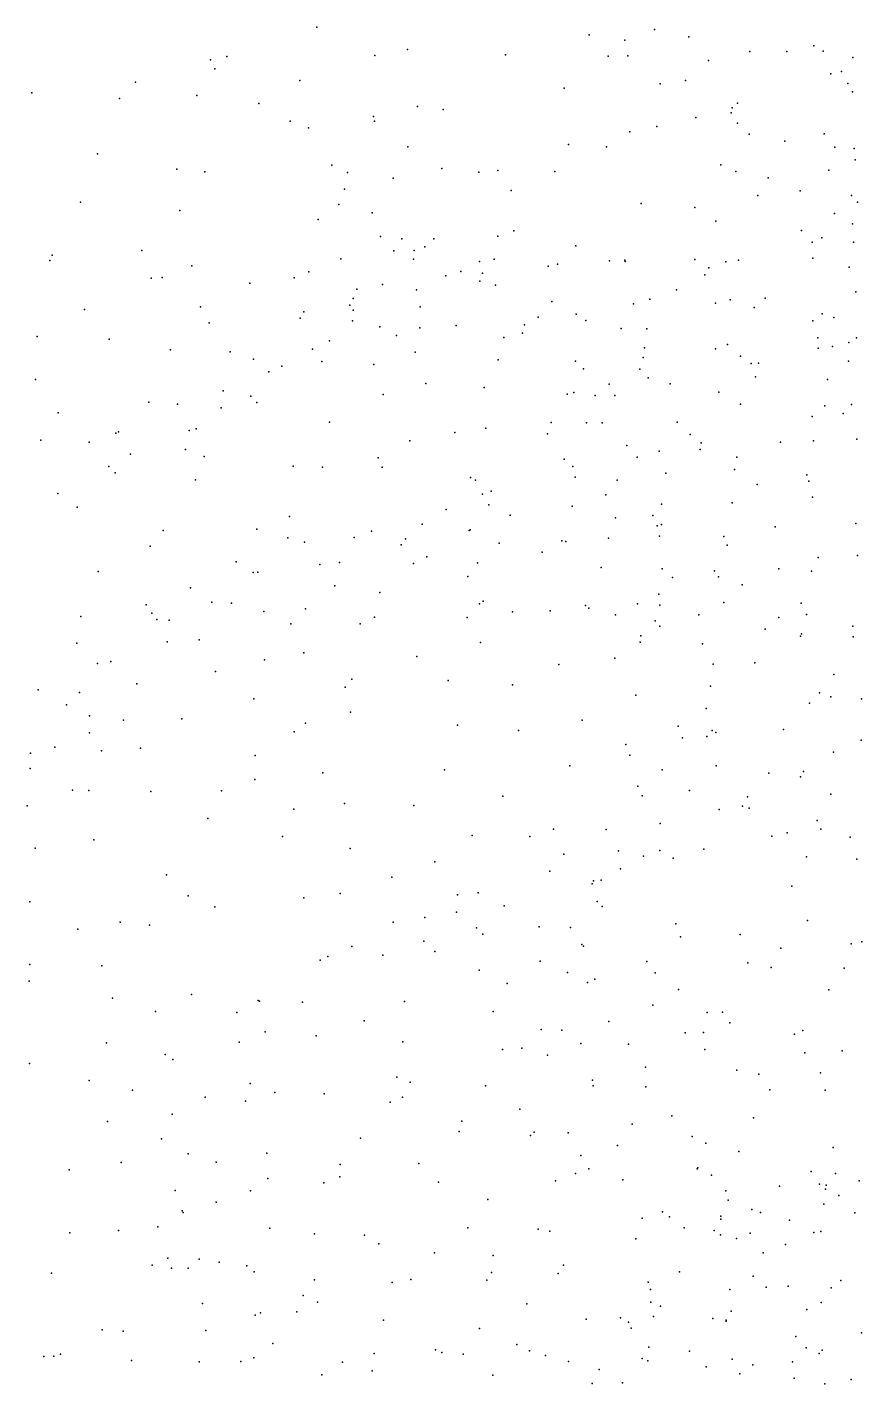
# Model space of a CAD drawing. Header units: metres. Extents: x -25 to 25, y -27.7 to 27.8.
# Drawn here: x -6.439 to -4.357, y 13.565 to 16.95 of the extents above; entities that cross this region are included whole.
import ezdxf

# ---------------------------------------------------------------- set-up
doc = ezdxf.new("R2010")
doc.units = ezdxf.units.M

msp = doc.modelspace()

# ---------------------------------------------------------------- linework, layer by layer
for p in [(-5.7164, 16.9502, 11.5334), (-5.0372, 16.9307, 5.3371), (-4.8745, 16.9447, 10.1832), (-5.4909, 16.8946, 5.0191), (-4.9488, 16.9179, 8.8219), (-4.7892, 16.9264, 9.9624), (-4.477, 16.9038, 13.9871), (-5.9823, 16.8683, 12.1475), (-5.9409, 16.8769, 11.9976), (-5.5725, 16.8792, 11.4015), (-5.2459, 16.8812, 5.2544), (-4.9899, 16.8781, 9.0533), (-4.9408, 16.8784, 10.3363), (-4.7398, 16.8666, 9.7911), (-4.6363, 16.889, 8.845), (-4.5443, 16.8898, 5.5942), (-4.454, 16.8906, 13.7879), (-4.3796, 16.8743, 14.4978), (-5.9711, 16.8459, 4.4837), (-4.4347, 16.8338, 14.352), (-4.4076, 16.8392, 5.6925), (-6.1691, 16.8131, 4.4105), (-5.7594, 16.8169, 11.7084), (-5.1002, 16.7983, 10.5317), (-4.8604, 16.8087, 9.1451), (-4.7969, 16.8168, 9.4157), (-4.392, 16.8095, 13.6559), (-6.4277, 16.7862, 12.6717), (-6.2093, 16.7724, 12.5924), (-6.0165, 16.7795, 12.4149), (-5.8613, 16.7599, 12.1963), (-4.6671, 16.7607, 8.9845), (-4.3804, 16.7888, 8.8894), (-5.5756, 16.7275, 11.4853), (-5.4659, 16.7519, 11.266), (-5.4015, 16.7443, 5.17), (-4.7715, 16.7249, 5.5047), (-4.6833, 16.7362, 9.9163), (-4.6807, 16.7487, 9.6782), (-5.7831, 16.7152, 12.031), (-5.7378, 16.699, 11.8622), (-5.5731, 16.7158, 4.819), (-4.8689, 16.7024, 10.3321), (-4.6676, 16.7106, 9.246), (-5.0887, 16.6577, 5.4027), (-4.9361, 16.6887, 5.4394), (-4.6383, 16.6831, 9.4576), (-4.5495, 16.666, 9.0574), (-4.4514, 16.6841, 14.215), (-6.2643, 16.6341, 4.3884), (-5.4899, 16.6515, 5.0244), (-4.9939, 16.6517, 10.4681), (-4.4242, 16.6509, 13.9429), (-4.376, 16.6472, 8.9808), (-6.0661, 16.5957, 4.4036), (-5.6791, 16.6058, 11.9885), (-5.4048, 16.5976, 11.2179), (-5.2653, 16.5927, 5.3772), (-5.123, 16.59, 10.6181), (-4.7092, 16.6064, 5.6003), (-4.6715, 16.5903, 10.0459), (-4.4394, 16.5934, 9.1378), (-4.3735, 16.6187, 13.7886), (-5.9963, 16.5888, 12.6347), (-5.6399, 16.5872, 11.7355), (-5.5262, 16.573, 11.4617), (-5.3129, 16.5882, 11.0063), (-4.5913, 16.5745, 5.7273), (-5.6475, 16.5458, 12.1567), (-5.2316, 16.5428, 10.7624), (-4.6163, 16.5304, 9.8796), (-4.5107, 16.5419, 9.5305), (-4.3833, 16.5299, 14.5455), (-6.3062, 16.5137, 12.8758), (-6.0587, 16.493, 12.8084), (-5.662, 16.5079, 4.6953), (-4.9078, 16.51, 5.5622), (-4.774, 16.4998, 10.2348), (-4.3682, 16.5135, 9.3383), (-5.7133, 16.4702, 12.4493), (-5.5789, 16.4864, 4.8713), (-4.7216, 16.4659, 5.7262), (-4.4258, 16.4848, 12.6382), (-4.3809, 16.4591, 9.5161), (-5.5576, 16.4276, 12.2915), (-5.5051, 16.4222, 12.106), (-5.4249, 16.4221, 11.3285), (-5.2651, 16.4286, 10.891), (-5.2257, 16.442, 5.5211), (-4.5076, 16.4426, 6.0046), (-4.4568, 16.4241, 12.4097), (-6.1532, 16.393, 12.9783), (-5.5251, 16.392, 5.1696), (-5.4739, 16.393, 11.943), (-5.4472, 16.4021, 5.4128), (-5.0704, 16.4041, 10.5544), (-4.4811, 16.4133, 6.1588), (-4.3783, 16.4137, 13.1285), (-6.383, 16.3682, 13.0285), (-6.3767, 16.3813, 4.456), (-6.0286, 16.3546, 13.1099), (-5.657, 16.3719, 4.7842), (-5.4755, 16.3712, 11.6518), (-5.3113, 16.3657, 11.9804), (-5.274, 16.3716, 12.2324), (-5.1401, 16.3535, 12.0256), (-5.1165, 16.3583, 12.4597), (-4.9867, 16.367, 5.6711), (-4.9483, 16.3687, 12.2545), (-4.9473, 16.3657, 12.4319), (-4.7737, 16.3707, 12.5011), (-4.6962, 16.3643, 12.7082), (-4.6651, 16.3689, 12.3513), (-4.4796, 16.3735, 12.2448), (-6.1301, 16.3237, 4.4818), (-6.1022, 16.3253, 13.2822), (-5.7734, 16.3245, 12.9867), (-5.7365, 16.3393, 12.7188), (-5.3952, 16.33, 11.4864), (-5.3574, 16.3408, 12.4791), (-5.3037, 16.3365, 11.2456), (-4.7486, 16.332, 10.1947), (-4.7386, 16.3498, 12.2127), (-4.389, 16.3514, 12.1177), (-5.884, 16.311, 13.2982), (-5.6171, 16.2967, 5.0312), (-5.5527, 16.3082, 12.6305), (-5.4683, 16.2949, 5.589), (-5.3099, 16.3161, 5.6361), (-5.271, 16.3061, 12.6057), (-4.8198, 16.2946, 12.8063), (-4.3724, 16.2898, 9.7159), (-6.007, 16.2521, 4.5773), (-5.6344, 16.2563, 13.1355), (-5.6258, 16.2727, 12.9772), (-5.4588, 16.2521, 12.75), (-5.1306, 16.2656, 10.6173), (-4.9267, 16.2596, 11.848), (-4.8857, 16.2711, 5.8841), (-4.7227, 16.2617, 6.2612), (-4.6854, 16.2696, 13.0193), (-4.5983, 16.274, 12.0322), (-6.296, 16.2456, 13.425), (-5.7581, 16.2237, 4.8143), (-5.7495, 16.2396, 13.363), (-5.6275, 16.2177, 5.5767), (-5.6265, 16.2442, 5.2531), (-5.1649, 16.2261, 11.5582), (-5.07, 16.2336, 12.7925), (-5.046, 16.2178, 5.9086), (-4.6257, 16.2507, 6.474), (-4.4791, 16.2175, 9.8812), (-4.4564, 16.2348, 13.2952), (-4.4271, 16.2254, 6.5335), (-5.9856, 16.2121, 13.5377), (-5.5599, 16.2027, 5.8312), (-5.4595, 16.1998, 12.919), (-5.3692, 16.2059, 5.8965), (-5.2039, 16.1865, 12.8533), (-5.1984, 16.2073, 11.3947), (-4.9576, 16.198, 6.0998), (-4.8932, 16.1975, 12.9447), (-6.4144, 16.1778, 4.5832), (-6.2351, 16.1718, 13.621), (-5.6851, 16.167, 6.0267), (-5.518, 16.1803, 5.9925), (-5.2507, 16.1754, 6.0078), (-4.8992, 16.1503, 10.3305), (-4.6924, 16.1584, 4.4952), (-4.4669, 16.1752, 4.3214), (-4.4305, 16.1533, 11.8046), (-4.3897, 16.1633, 13.4202), (-4.3702, 16.1745, 4.4691), (-6.0814, 16.145, 13.6802), (-5.9333, 16.1402, 4.7078), (-5.8744, 16.1214, 13.6203), (-5.7277, 16.147, 5.4334), (-5.7046, 16.116, 13.5408), (-5.4713, 16.1392, 13.1785), (-5.2643, 16.1196, 12.9873), (-5.0713, 16.1165, 6.2085), (-4.9027, 16.1254, 4.2894), (-4.7222, 16.1476, 4.2271), (-4.66, 16.1291, 10.0819), (-4.466, 16.1489, 4.5999), (-4.3905, 16.1163, 4.0466), (-5.8361, 16.09, 4.9173), (-5.8037, 16.1044, 5.6679), (-5.5747, 16.108, 13.4022), (-5.0513, 16.0976, 10.4859), (-4.9114, 16.0969, 11.4971), (-4.6332, 16.1112, 13.2618), (-4.6152, 16.1117, 4.7166), (-6.4184, 16.0711, 13.8044), (-5.4452, 16.0611, 13.3322), (-5.2994, 16.0511, 13.1627), (-4.9873, 16.059, 11.2208), (-4.8903, 16.0749, 4.0727), (-4.835, 16.0603, 4.7239), (-4.6227, 16.0775, 11.7431), (-4.4429, 16.071, 4.7875), (-6.1359, 16.0141, 13.8755), (-5.9506, 16.0426, 5.7577), (-5.8811, 16.0294, 5.5381), (-5.5516, 16.0336, 6.1751), (-5.0924, 16.0343, 4.4154), (-5.0756, 16.0386, 4.227), (-5.0222, 16.0309, 13.1098), (-4.9736, 16.0313, 6.3528), (-4.7142, 16.0393, 3.9594), (-6.362, 15.9878, 4.7902), (-6.0641, 16.0096, 5.8817), (-5.9553, 16.0004, 13.8118), (-5.8667, 16.0132, 5.2216), (-4.6598, 16.0096, 4.8431), (-4.4496, 16.0055, 3.8685), (-4.4041, 15.9862, 11.6353), (-4.3832, 16.0084, 6.5178), (-6.0176, 15.9477, 5.069), (-5.6855, 15.9642, 13.6924), (-5.2956, 15.9494, 6.2539), (-5.1326, 15.9632, 13.202), (-5.044, 15.9631, 10.6603), (-5.0052, 15.9628, 10.3762), (-4.8176, 15.9644, 6.4368), (-4.4811, 15.9784, 9.9558), (-6.4051, 15.9198, 6.0143), (-6.2846, 15.9144, 4.9098), (-6.2183, 15.9366, 5.7821), (-6.2118, 15.9403, 6.0859), (-6.0355, 15.9439, 5.5376), (-5.4848, 15.9177, 13.5704), (-5.3725, 15.9387, 13.415), (-5.1415, 15.9351, 4.6081), (-4.7854, 15.9337, 13.3336), (-4.7583, 15.9125, 4.9267), (-4.5604, 15.9143, 11.5445), (-4.4779, 15.9182, 4.9623), (-4.37, 15.9223, 13.5899), (-6.1818, 15.8848, 5.6184), (-6.0444, 15.8962, 5.3392), (-5.9981, 15.8785, 6.2328), (-4.9431, 15.9062, 10.8964), (-4.8626, 15.8922, 11.0815), (-4.7604, 15.896, 11.3123), (-6.2357, 15.854, 5.0697), (-5.7762, 15.8543, 6.2199), (-5.7023, 15.8525, 13.8029), (-5.5638, 15.8753, 6.2336), (-5.5541, 15.8522, 13.7166), (-5.0998, 15.8724, 13.3237), (-5.0778, 15.8536, 3.8987), (-4.9176, 15.8772, 3.8374), (-4.6745, 15.8462, 3.7523), (-4.6691, 15.8772, 10.0771), (-6.2201, 15.8376, 14.064), (-6.0195, 15.8204, 13.9982), (-5.3337, 15.8263, 4.4031), (-5.3211, 15.8199, 4.248), (-5.0722, 15.8268, 4.8609), (-4.9672, 15.8201, 13.397), (-4.8463, 15.837, 6.3516), (-4.4947, 15.8328, 3.7095), (-4.4893, 15.8174, 9.9844), (-6.3627, 15.7867, 5.284), (-5.3037, 15.7844, 4.7244), (-5.2818, 15.7922, 6.2201), (-4.9955, 15.7833, 10.5589), (-4.618, 15.8085, 13.5318), (-4.4806, 15.7769, 6.4262), (-6.3145, 15.7524, 14.1656), (-5.3941, 15.7461, 13.7835), (-5.2877, 15.7579, 4.0383), (-5.0795, 15.7551, 13.5466), (-4.8569, 15.7601, 13.5107), (-4.6805, 15.7634, 11.1891), (-5.7853, 15.7291, 13.951), (-5.4539, 15.7101, 4.8085), (-5.2341, 15.7321, 4.9363), (-4.9716, 15.7258, 6.2544), (-4.8787, 15.7313, 3.7032), (-4.8567, 15.7092, 13.6657), (-4.3725, 15.7114, 3.5966), (-6.0998, 15.6945, 6.2562), (-5.8663, 15.6976, 6.2331), (-5.7887, 15.676, 5.077), (-5.6239, 15.6763, 4.7408), (-5.5802, 15.6922, 5.2049), (-5.3367, 15.6939, 5.0763), (-5.3344, 15.696, 13.9373), (-4.868, 15.7054, 5.0946), (-4.8623, 15.6796, 10.1479), (-4.7016, 15.6791, 11.0363), (-4.5731, 15.7034, 5.1188), (-6.1327, 15.6553, 14.1555), (-5.7476, 15.6653, 4.8423), (-5.5068, 15.6584, 5.3567), (-5.4959, 15.6735, 4.5264), (-5.2617, 15.6624, 5.2171), (-5.106, 15.6682, 5.0809), (-5.0955, 15.6668, 13.9895), (-4.9894, 15.6748, 10.4291), (-4.6933, 15.6572, 13.7557), (-5.9178, 15.6163, 4.8425), (-5.709, 15.6096, 4.626), (-5.6605, 15.614, 6.1471), (-5.4755, 15.6116, 14.0607), (-5.4427, 15.6286, 4.2452), (-5.316, 15.6135, 3.9748), (-5.1549, 15.6398, 3.8151), (-4.4659, 15.6266, 6.3124), (-4.3678, 15.6317, 9.8961), (-6.2625, 15.5921, 6.2449), (-5.8757, 15.5893, 14.0826), (-5.8638, 15.5905, 4.6826), (-5.3403, 15.5797, 14.1376), (-5.0071, 15.6016, 6.1107), (-4.8554, 15.5986, 6.1385), (-4.8292, 15.5765, 10.7637), (-4.7248, 15.5932, 3.5874), (-4.7149, 15.5786, 5.1847), (-4.5639, 15.5987, 13.8179), (-4.483, 15.5925, 3.5391), (-6.0319, 15.5508, 5.0464), (-5.6716, 15.5564, 5.5236), (-4.6561, 15.5584, 10.9496), (-6.1426, 15.5089, 14.2293), (-5.9785, 15.5151, 5.3223), (-5.9296, 15.5131, 6.071), (-5.5596, 15.5397, 4.3115), (-5.3113, 15.5107, 5.6145), (-5.3022, 15.5174, 6.0307), (-5.0466, 15.5073, 5.398), (-4.9167, 15.5111, 5.9247), (-4.8638, 15.5356, 5.246), (-4.8612, 15.5079, 10.1146), (-4.7014, 15.5147, 14.0326), (-4.5082, 15.5131, 6.1071), (-6.3055, 15.4792, 5.9977), (-6.1283, 15.4882, 4.844), (-6.116, 15.4722, 5.923), (-5.8487, 15.4917, 5.5753), (-5.7449, 15.4984, 6.0581), (-5.5727, 15.4781, 5.9694), (-5.3418, 15.4769, 5.788), (-5.2285, 15.4908, 3.8119), (-5.1349, 15.4935, 5.5556), (-5.0384, 15.5007, 14.2179), (-4.9719, 15.4834, 10.3299), (-4.7637, 15.4836, 5.813), (-4.5643, 15.4773, 5.8957), (-4.4957, 15.4847, 14.0088), (-6.0851, 15.4705, 4.6408), (-5.782, 15.4612, 5.7637), (-5.609, 15.4616, 5.8057), (-4.8725, 15.469, 14.2039), (-4.8611, 15.4553, 5.5313), (-4.5987, 15.4476, 10.0055), (-4.3798, 15.4552, 9.8658), (-6.3157, 15.4127, 5.854), (-6.0905, 15.416, 5.4579), (-6.0104, 15.421, 5.6285), (-5.3089, 15.4144, 14.3324), (-4.9103, 15.4151, 10.4901), (-4.9085, 15.4314, 3.5906), (-4.7551, 15.4111, 3.5233), (-4.5101, 15.4305, 5.6446), (-4.5077, 15.4362, 5.4555), (-4.3786, 15.4291, 5.7334), (-5.8476, 15.371, 14.2504), (-5.7495, 15.3891, 4.2882), (-5.4675, 15.3794, 14.3577), (-4.973, 15.3752, 14.3241), (-6.2636, 15.362, 4.885), (-6.2305, 15.3674, 5.1597), (-5.9695, 15.3422, 4.3525), (-5.113, 15.3595, 3.6926), (-4.7282, 15.3602, 14.2605), (-4.6241, 15.3641, 10.8254), (-6.1654, 15.3112, 4.4551), (-5.6459, 15.3034, 4.1524), (-5.6294, 15.3232, 14.3817), (-5.3889, 15.3195, 3.9135), (-5.2285, 15.3089, 14.446), (-4.7349, 15.3059, 10.6947), (-4.4267, 15.3349, -15.9232), (-6.4121, 15.2969, 5.7271), (-6.3088, 15.2899, 4.684), (-5.8741, 15.2743, 14.4907), (-4.9214, 15.2828, 10.1435), (-4.4625, 15.2887, 14.2657), (-4.4349, 15.2793, -16.1535), (-4.3577, 15.2742, 9.7963), (-6.3414, 15.2594, 5.0097), (-5.6327, 15.241, 14.6388), (-4.7459, 15.2495, -15.8124), (-4.4875, 15.2636, 10.8233), (-6.2839, 15.2317, 5.4365), (-6.1993, 15.2207, 14.3936), (-6.0534, 15.2242, 14.6242), (-5.7454, 15.2135, 14.7923), (-5.366, 15.2085, 14.5905), (-5.0546, 15.2205, 3.6272), (-4.8157, 15.2057, -15.5036), (-6.2835, 15.1892, 4.4818), (-5.7729, 15.1921, 4.148), (-5.2141, 15.1947, 3.7304), (-4.8049, 15.1771, -16.0035), (-4.7442, 15.1802, -15.3076), (-4.7303, 15.1952, 9.9489), (-4.7218, 15.1903, 14.3839), (-4.5523, 15.1973, -15.2088), (-4.3586, 15.1708, 3.3717), (-6.431, 15.1381, 4.8803), (-6.3705, 15.1538, 5.2831), (-6.2537, 15.1446, 14.5676), (-6.1566, 15.1506, 4.3059), (-4.9458, 15.1602, 10.31), (-4.9361, 15.1337, -15.7958), (-4.4277, 15.1412, -16.5593), (-6.4315, 15.1005, 5.0868), (-5.8708, 15.1323, 14.9477), (-5.0853, 15.107, 14.5755), (-4.7204, 15.1065, 10.6171), (-5.8716, 15.0728, 4.1253), (-5.7019, 15.0893, 14.9984), (-5.3983, 15.097, 14.7865), (-4.8552, 15.0966, 10.4963), (-4.5894, 15.0885, 9.8548), (-4.5106, 15.079, 3.3978), (-4.5025, 15.0928, 14.4184), (-6.3263, 15.0462, 4.4302), (-6.2857, 15.0451, 14.8248), (-6.1305, 15.0428, 14.9686), (-5.9549, 15.0447, 15.0519), (-4.9159, 15.0559, 14.539), (-4.7875, 15.0449, 9.8828), (-4.4347, 15.0364, 10.7298), (-6.4394, 15.0073, 5.2214), (-5.7739, 14.9985, 15.1086), (-5.6474, 15.0128, 4.0214), (-5.4746, 15.0079, 14.9936), (-5.2527, 15.0311, 14.7636), (-4.9052, 15.0318, -15.2625), (-4.6548, 15.006, -15.042), (-4.6423, 15.0298, 14.451), (-4.6387, 15.0013, -16.6118), (-5.989, 14.9757, 4.1546), (-4.7133, 14.9981, 3.4647), (-4.4685, 14.9708, -16.7671), (-5.8027, 14.9306, 4.0677), (-5.329, 14.9331, 14.9525), (-5.1854, 14.9309, -15.7196), (-5.126, 14.949, -15.4795), (-4.9951, 14.9483, 10.0711), (-4.86, 14.9626, -16.412), (-4.5816, 14.9314, 9.8294), (-4.5437, 14.9394, 10.6417), (-4.4593, 14.9486, 14.5001), (-6.4196, 14.9011, 14.9689), (-6.2733, 14.922, 15.0158), (-5.6338, 14.9005, 15.1817), (-4.7514, 14.8986, 9.8345), (-4.3864, 14.9285, -14.9451), (-5.4225, 14.8672, 15.1135), (-5.1005, 14.8864, 14.7916), (-4.9643, 14.895, 10.2559), (-4.9019, 14.8811, 14.6255), (-4.8608, 14.8955, -15.0274), (-4.828, 14.8768, 3.4992), (-4.4949, 14.8794, 3.3936), (-4.3696, 14.8737, 9.8167), (-6.0916, 14.8348, 15.2058), (-5.5297, 14.8292, 3.925), (-5.1355, 14.8439, -15.1989), (-4.959, 14.8499, 9.9124), (-5.0301, 14.8124, 10.1418), (-5.0269, 14.82, -16.3734), (-5.0071, 14.8215, 3.6069), (-4.5316, 14.8069, -16.9158), (-6.4329, 14.7671, 15.173), (-6.038, 14.7827, 4.1557), (-5.7496, 14.7777, 4.0259), (-5.6582, 14.7886, 15.2894), (-5.3657, 14.7853, 3.8353), (-5.3141, 14.7902, -15.4292), (-5.0178, 14.7687, -14.8598), (-5.9709, 14.7553, 15.3081), (-5.4473, 14.7287, -15.2082), (-5.3682, 14.7413, 15.1881), (-5.2493, 14.7573, -14.8512), (-5.0046, 14.7557, 14.8303), (-6.313, 14.6989, 4.3997), (-6.2077, 14.7166, 4.2783), (-6.1342, 14.709, 15.2956), (-5.5263, 14.7169, -14.9777), (-5.3183, 14.7029, -15.9936), (-5.1624, 14.7049, 3.7183), (-5.0838, 14.7037, -14.6442), (-4.8209, 14.7124, 3.5229), (-4.4925, 14.7211, 14.5731), (-5.4501, 14.6697, -15.6476), (-5.303, 14.687, -14.6206), (-5.0554, 14.6613, 9.9624), (-4.8096, 14.6804, 14.7075), (-4.6611, 14.6863, 10.5101), (-4.3839, 14.663, 3.4114), (-4.3572, 14.6678, -17.0907), (-5.6894, 14.6312, 15.4326), (-5.6291, 14.656, 3.9727), (-5.5519, 14.6345, -14.6194), (-5.4223, 14.6439, 3.8855), (-5.0517, 14.6571, 14.9889), (-4.5596, 14.6521, -14.7326), (-6.4325, 14.6111, 4.7117), (-6.2531, 14.6075, 15.3431), (-5.7081, 14.6216, -14.7613), (-5.3116, 14.597, 15.2931), (-5.1593, 14.6198, 15.1433), (-4.8939, 14.6186, 10.3218), (-4.6417, 14.6154, 14.6325), (-4.5836, 14.6039, 3.4789), (-4.4014, 14.6018, 10.5509), (-6.434, 14.5692, 4.8786), (-5.2419, 14.564, 3.8054), (-5.0911, 14.5913, -16.593), (-5.0415, 14.5661, 3.701), (-5.023, 14.5744, 10.1921), (-4.8725, 14.5905, 9.8325), (-6.2261, 14.5268, 4.4067), (-6.0297, 14.5363, 4.2203), (-4.8145, 14.5485, -14.4816), (-4.4397, 14.5478, 14.6516), (-6.1189, 14.4935, 15.5046), (-5.9163, 14.4914, 15.5561), (-5.8629, 14.5215, 4.1322), (-5.8598, 14.52, -14.9629), (-5.7522, 14.5172, -15.2794), (-5.4979, 14.5186, 15.4658), (-5.2771, 14.4936, -16.321), (-4.879, 14.5096, -16.9479), (-4.743, 14.4915, 9.8291), (-4.7046, 14.4919, -17.0828), (-5.5985, 14.4703, -14.429), (-4.9885, 14.4685, 15.1233), (-4.6866, 14.4655, 14.7918), (-5.8457, 14.4428, -14.6279), (-5.7182, 14.4328, 15.6016), (-5.1574, 14.449, -14.3432), (-5.1057, 14.4472, 9.9483), (-4.7982, 14.4403, 3.6379), (-4.7526, 14.4413, 10.3344), (-4.5253, 14.4374, 10.3608), (-4.5044, 14.4467, 9.871), (-6.2412, 14.416, 4.5197), (-5.9109, 14.4172, -15.1475), (-5.5023, 14.4185, 3.9884), (-5.2533, 14.3992, 15.4605), (-5.2051, 14.4023, 3.8709), (-5.0583, 14.4137, 3.7806), (-4.9393, 14.4125, 10.231), (-4.7488, 14.3991, 14.9181), (-4.4993, 14.3905, 14.7734), (-4.4061, 14.3956, 10.2446), (-6.4336, 14.3638, 5.2357), (-6.0947, 14.3862, 4.3873), (-6.0757, 14.374, 15.6231), (-5.1414, 14.3852, 10.1394), (-6.2847, 14.3219, 4.8334), (-5.5172, 14.3296, -16.094), (-5.0295, 14.3223, -16.9281), (-4.8973, 14.3545, -14.302), (-4.669, 14.3473, -14.382), (-4.6143, 14.3375, 9.8674), (-4.4607, 14.3408, 10.0425), (-6.1763, 14.2973, 4.6045), (-5.8829, 14.3141, 15.6907), (-5.8214, 14.292, 4.2503), (-5.6981, 14.2881, -15.8063), (-5.4836, 14.3172, 15.6286), (-5.2963, 14.3087, -16.4446), (-5.0274, 14.3083, 15.3823), (-4.8962, 14.306, 15.2204), (-4.5867, 14.2981, 10.1815), (-4.449, 14.2975, 3.6169), (-5.9957, 14.2801, -14.7055), (-5.895, 14.2698, -15.3872), (-5.5336, 14.2675, 4.0955), (-5.5034, 14.2803, -14.2518), (-6.0774, 14.2373, 15.7371), (-5.3554, 14.2199, 15.6801), (-5.2105, 14.2504, 9.9918), (-4.8314, 14.2332, 10.2107), (-4.6274, 14.2284, 14.9588), (-6.2388, 14.2191, 15.7286), (-5.3618, 14.1943, 4.059), (-5.1743, 14.1931, -16.7641), (-5.0898, 14.1909, 3.9573), (-4.9305, 14.2128, 9.8168), (-6.1043, 14.1757, 4.6829), (-5.6076, 14.1779, 15.7674), (-5.1835, 14.1844, 15.674), (-4.9666, 14.1593, 15.5885), (-4.7809, 14.1815, 15.2359), (-4.7468, 14.1654, 3.8457), (-4.4288, 14.1548, 17.0428), (-6.0378, 14.1388, -15.211), (-5.8413, 14.1405, 4.3984), (-5.0581, 14.1346, -14.1609), (-4.6641, 14.1445, 15.113), (-6.3342, 14.0986, 5.3682), (-6.2052, 14.1173, 5.0761), (-5.9679, 14.1176, 15.818), (-5.6582, 14.1116, 4.2712), (-5.4622, 14.1148, 15.7856), (-5.0715, 14.0895, 9.8231), (-5.038, 14.1012, 15.7401), (-4.7679, 14.1008, 10.0698), (-4.7666, 14.104, 9.8544), (-4.7319, 14.0853, 15.4067), (-4.4838, 14.0949, 17.2223), (-4.4228, 14.0893, 16.7063), (-5.8386, 14.077, -15.753), (-5.6991, 14.0664, 15.8413), (-5.6594, 14.0816, -14.1483), (-5.4134, 14.0683, 4.1693), (-5.1214, 14.071, 4.0757), (-4.9537, 14.0739, 4.0326), (-4.5627, 14.0578, 17.0875), (-4.4627, 14.0631, -13.6307), (-4.4476, 14.0507, 3.8936), (-4.4463, 14.0605, -17.3383), (-4.3641, 14.0709, -13.3668), (-6.0701, 14.0475, -14.6548), (-5.9678, 14.0182, 4.7281), (-5.8821, 14.0459, 4.5529), (-5.2898, 14.0246, 10.1269), (-4.6964, 14.0463, 3.9842), (-4.6903, 14.0229, -17.2318), (-4.4146, 14.0347, 15.1469), (-6.0523, 13.9963, 4.998), (-6.0498, 13.9919, 15.9109), (-4.8542, 13.9938, 15.7573), (-4.709, 13.9833, 15.6077), (-4.6313, 14.0001, 16.8492), (-4.6104, 13.9924, 15.3105), (-4.4524, 14.0133, -13.9322), (-4.3748, 13.991, 16.4965), (-6.1137, 13.9566, -14.9302), (-5.8336, 13.9531, -14.0404), (-5.34, 13.9539, -14.0008), (-5.1646, 13.9506, 9.8845), (-4.9049, 13.9783, 10.0847), (-4.837, 13.9811, 4.099), (-4.8002, 13.9543, -14.1233), (-4.7088, 13.9752, -13.527), (-4.5375, 13.9731, -14.2401), (-6.3333, 13.9412, 5.5469), (-6.2118, 13.9472, 15.9563), (-5.7227, 13.9387, 4.4907), (-5.5976, 13.9357, -13.919), (-5.1357, 13.9459, -16.8547), (-4.9214, 13.9268, 9.9266), (-4.7253, 13.947, 17.0032), (-4.7097, 13.9368, -13.7737), (-4.67, 13.9273, 17.3405), (-4.6359, 13.9405, 4.1007), (-4.4773, 13.9422, -13.0419), (-4.4595, 13.9447, 4.0416), (-5.5617, 13.9142, -16.2758), (-5.4229, 13.8913, -16.4347), (-5.2772, 13.8849, 15.9583), (-4.6035, 13.8918, 17.4945), (-4.5474, 13.9126, 15.4347), (-6.1278, 13.8608, 5.4074), (-6.0887, 13.8785, -14.0345), (-6.0797, 13.8534, -13.8201), (-6.0378, 13.8534, 5.2683), (-6.0101, 13.8755, -15.4725), (-5.9604, 13.868, 5.0995), (-5.891, 13.8591, 4.9162), (-5.1012, 13.8605, 10.0954), (-6.3784, 13.8412, -13.9869), (-5.8733, 13.8438, -13.7306), (-5.7223, 13.8243, 4.6408), (-5.529, 13.8172, 15.9896), (-5.4823, 13.8247, 4.4055), (-5.293, 13.8232, -13.7271), (-5.2807, 13.8425, -16.6139), (-5.1148, 13.8404, -13.8757), (-4.89, 13.8184, -12.9486), (-4.8124, 13.8441, 17.2414), (-4.628, 13.8331, -12.7586), (-4.4096, 13.8224, 15.3229), (-5.7508, 13.785, -16.0783), (-4.8841, 13.8002, 17.0746), (-4.6868, 13.8002, 16.483), (-4.5956, 13.8055, 15.7078), (-4.5407, 13.8088, -12.5522), (-4.4337, 13.8045, -17.4731), (-6.0017, 13.7648, 5.403), (-5.7154, 13.7684, 16.0109), (-5.1932, 13.7647, 4.3675), (-4.884, 13.7687, -17.1548), (-4.8597, 13.7588, -12.6785), (-4.6833, 13.7458, 17.5933), (-4.4943, 13.7503, -11.949), (-4.4586, 13.7679, 15.518), (-5.8702, 13.7362, 16.0445), (-5.8576, 13.7415, 5.2271), (-5.7668, 13.7442, 4.8965), (-5.5508, 13.7235, 4.5896), (-5.0447, 13.726, 16.0407), (-4.9589, 13.7291, 4.3822), (-4.9397, 13.7188, 16.9082), (-4.8767, 13.7331, 16.7087), (-4.7286, 13.728, 15.9046), (-4.6958, 13.7211, 4.365), (-4.6954, 13.7234, -12.2694), (-6.2524, 13.6993, -13.4445), (-6.1998, 13.6962, -15.0117), (-5.9933, 13.6974, -15.5943), (-5.3113, 13.7029, 4.4591), (-4.9327, 13.704, 17.2139), (-4.5216, 13.6826, 4.3319), (-4.3581, 13.6921, -18.3095), (-5.8262, 13.665, 5.3917), (-5.4206, 13.6494, -13.3504), (-5.2181, 13.6627, 16.0704), (-5.1863, 13.6471, -12.8985), (-4.8887, 13.6559, 17.4373), (-4.7873, 13.6458, -12.0508), (-4.4962, 13.6547, 16.1888), (-4.456, 13.6484, 15.6539), (-6.3981, 13.6328, 6.0544), (-6.3728, 13.6339, -15.4388), (-6.3565, 13.6389, -14.5192), (-6.1791, 13.6227, 5.9014), (-6.01, 13.6193, 5.746), (-5.906, 13.6201, -15.7752), (-5.8739, 13.6298, 5.5605), (-5.6525, 13.6191, -13.3773), (-5.5734, 13.6402, 4.7334), (-5.4051, 13.6426, 16.07), (-5.3518, 13.6385, -16.5453), (-5.1466, 13.6357, -12.6613), (-5.0889, 13.6204, -12.3834), (-4.9053, 13.6283, 16.0592), (-4.891, 13.6217, 4.5036), (-4.681, 13.6266, -11.8646), (-4.6291, 13.6122, 17.8368), (-4.5306, 13.6197, -17.8263), (-4.464, 13.6402, -18.0543), (-5.7043, 13.587, 16.0887), (-5.579, 13.5971, 4.8895), (-5.2777, 13.5862, 4.5996), (-5.0121, 13.6005, -12.1861), (-4.7452, 13.6072, 16.3229), (-4.6619, 13.5894, -17.6629), (-4.5257, 13.5786, 17.9589), (-5.0297, 13.5653, 4.5921), (-4.9542, 13.5668, 16.6004), (-4.4494, 13.5646, 16.0221), (-4.3835, 13.5755, 18.0398)]:
    msp.add_point(p)

doc.saveas('drawing.dxf')
